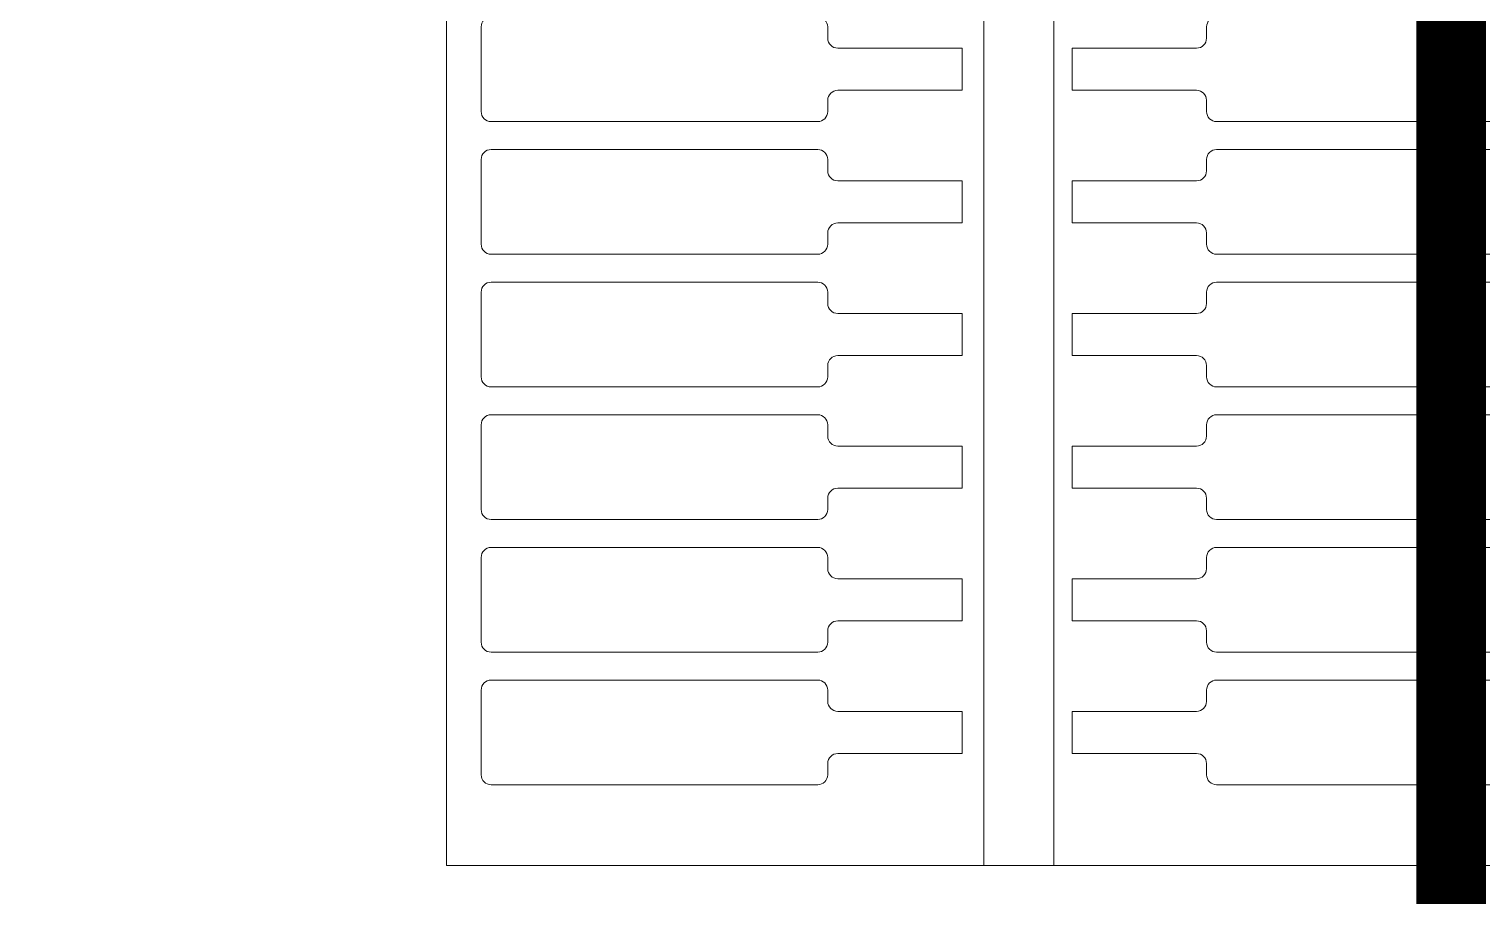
# Model space of a CAD drawing. Header units: millimetres. Extents: x -164867 to 807677, y -316775 to 513985.
# Drawn here: x 286542 to 287583, y 503088 to 503709 of the extents above; entities that cross this region are included whole.
import ezdxf

# ---------------------------------------------------------------- set-up
doc = ezdxf.new("R2010")
doc.units = ezdxf.units.MM
doc.linetypes.add('EVENDASH', pattern=[0.25, 0.125, -0.125])
doc.layers.add('INT_2_Sviesa_SAB_LED JUOSTOS', color=1, linetype='Continuous', lineweight=18)
doc.layers.add('TECHNO', color=7, linetype='Continuous', lineweight=15)
doc.layers.add('layer 1', color=7, linetype='Continuous')

# ---------------------------------------------------------------- blocks, each defined once
blk = doc.blocks.new('Vino stoyka')
at = {"layer": 'layer 1', "color": 7, "lineweight": 20}
for points in [[(0, 0), (820, 0), (820, 1219.9998), (0, 1219.9998), (0, 0)], [(385, 0), (435, 0), (435, 1219.9998), (385, 1219.9998), (385, 0)]]:
    blk.add_lwpolyline(points, close=True, dxfattribs=at)
for points in [[(31.9893, 532.7529), (31.9893, 532.7529), (265.9118, 532.7247), (265.9118, 532.7247), (265.9118, 532.7247), (265.9118, 532.7247), (265.9118, 532.7246), (265.9118, 532.7246), (265.9118, 532.7246), (269.8622, 532.7246), (273.0647, 535.9271), (273.0647, 539.8776), (273.0647, 539.8776), (273.0647, 539.8776), (273.1326, 547.987), (273.1326, 547.987), (273.1326, 547.987), (273.1326, 551.9374), (276.3351, 555.1399), (280.2856, 555.1399), (280.2856, 555.1399), (280.2856, 555.1399), (369.4778, 555.2247), (369.4778, 555.2247), (369.4778, 555.2247), (369.4778, 555.2247), (369.4778, 570.2247), (369.4778, 570.2247), (369.4778, 570.2247), (369.4778, 570.2247), (369.4778, 585.2247), (369.4778, 585.2247), (369.4778, 585.2247), (369.4778, 585.2247), (280.2856, 585.3095), (280.2856, 585.3095), (280.2856, 585.3095), (276.3351, 585.3095), (273.1326, 588.512), (273.1326, 592.4624), (273.1326, 592.4624), (273.1326, 592.4624), (273.0647, 600.5718), (273.0647, 600.5718), (273.0647, 600.5718), (273.0647, 604.5223), (269.8622, 607.7248), (265.9118, 607.7248), (265.9118, 607.7248), (265.9118, 607.7248), (265.9118, 607.7247), (265.9118, 607.7247), (265.9118, 607.7247), (265.9118, 607.7247), (31.9893, 607.6965), (31.9893, 607.6965), (31.9893, 607.6965), (31.9893, 607.6965), (31.9893, 607.7247), (31.9893, 607.7247), (31.9893, 607.7247), (31.9893, 607.7247), (31.9893, 607.7247), (31.9893, 607.7247), (31.9893, 607.7247), (28.0388, 607.7247), (24.8363, 604.5222), (24.8363, 600.5717), (24.8363, 600.5717), (24.8363, 600.5717), (24.8363, 600.5717), (24.8363, 600.5717), (24.8363, 600.5717), (24.8363, 600.5717), (24.8364, 600.5717), (24.8364, 600.5717), (24.8364, 600.5717), (24.8364, 600.5717), (24.7666, 570.2247), (24.7666, 570.2247), (24.7666, 570.2247), (24.7666, 570.2247), (24.8364, 539.8777), (24.8364, 539.8777), (24.8364, 539.8777), (24.8364, 539.8777), (24.8363, 539.8777), (24.8363, 539.8777), (24.8363, 539.8777), (24.8363, 539.8777), (24.8363, 539.8777), (24.8363, 539.8777), (24.8363, 539.8777), (24.8363, 535.9272), (28.0388, 532.7247), (31.9893, 532.7247), (31.9893, 532.7247), (31.9893, 532.7247), (31.9893, 532.7247), (31.9893, 532.7247), (31.9893, 532.7247), (31.9893, 532.7247), (31.9893, 532.7529), (31.9893, 532.7529)], [(785.589, 532.7529), (785.589, 532.7529), (551.6665, 532.7247), (551.6665, 532.7247), (551.6665, 532.7247), (551.6665, 532.7247), (551.6665, 532.7246), (551.6665, 532.7246), (551.6665, 532.7246), (547.7161, 532.7246), (544.5136, 535.9271), (544.5136, 539.8776), (544.5136, 539.8776), (544.5136, 539.8776), (544.4457, 547.987), (544.4457, 547.987), (544.4457, 547.987), (544.4457, 551.9374), (541.2432, 555.1399), (537.2927, 555.1399), (537.2927, 555.1399), (537.2927, 555.1399), (448.1005, 555.2247), (448.1005, 555.2247), (448.1005, 555.2247), (448.1005, 555.2247), (448.1005, 570.2247), (448.1005, 570.2247), (448.1005, 570.2247), (448.1005, 570.2247), (448.1005, 585.2247), (448.1005, 585.2247), (448.1005, 585.2247), (448.1005, 585.2247), (537.2927, 585.3095), (537.2927, 585.3095), (537.2927, 585.3095), (541.2432, 585.3095), (544.4457, 588.512), (544.4457, 592.4624), (544.4457, 592.4624), (544.4457, 592.4624), (544.5136, 600.5718), (544.5136, 600.5718), (544.5136, 600.5718), (544.5136, 604.5223), (547.7161, 607.7248), (551.6665, 607.7248), (551.6665, 607.7248), (551.6665, 607.7248), (551.6665, 607.7247), (551.6665, 607.7247), (551.6665, 607.7247), (551.6665, 607.7247), (785.589, 607.6965), (785.589, 607.6965), (785.589, 607.6965), (785.589, 607.6965), (785.589, 607.7247), (785.589, 607.7247), (785.589, 607.7247), (785.589, 607.7247), (785.589, 607.7247), (785.589, 607.7247), (785.589, 607.7247), (789.5395, 607.7247), (792.742, 604.5222), (792.742, 600.5717), (792.742, 600.5717), (792.742, 600.5717), (792.742, 600.5717), (792.742, 600.5717), (792.742, 600.5717), (792.742, 600.5717), (792.7419, 600.5717), (792.7419, 600.5717), (792.7419, 600.5717), (792.7419, 600.5717), (792.8117, 570.2247), (792.8117, 570.2247), (792.8117, 570.2247), (792.8117, 570.2247), (792.7419, 539.8777), (792.7419, 539.8777), (792.7419, 539.8777), (792.7419, 539.8777), (792.742, 539.8777), (792.742, 539.8777), (792.742, 539.8777), (792.742, 539.8777), (792.742, 539.8777), (792.742, 539.8777), (792.742, 539.8777), (792.742, 535.9272), (789.5395, 532.7247), (785.589, 532.7247), (785.589, 532.7247), (785.589, 532.7247), (785.589, 532.7247), (785.589, 532.7247), (785.589, 532.7247), (785.589, 532.7247), (785.589, 532.7529), (785.589, 532.7529)], [(31.9893, 437.7529), (31.9893, 437.7529), (265.9118, 437.7247), (265.9118, 437.7247), (265.9118, 437.7247), (265.9118, 437.7247), (265.9118, 437.7246), (265.9118, 437.7246), (265.9118, 437.7246), (269.8622, 437.7246), (273.0647, 440.9271), (273.0647, 444.8776), (273.0647, 444.8776), (273.0647, 444.8776), (273.1326, 452.987), (273.1326, 452.987), (273.1326, 452.987), (273.1326, 456.9374), (276.3351, 460.1399), (280.2856, 460.1399), (280.2856, 460.1399), (280.2856, 460.1399), (369.4778, 460.2247), (369.4778, 460.2247), (369.4778, 460.2247), (369.4778, 460.2247), (369.4778, 475.2247), (369.4778, 475.2247), (369.4778, 475.2247), (369.4778, 475.2247), (369.4778, 490.2247), (369.4778, 490.2247), (369.4778, 490.2247), (369.4778, 490.2247), (280.2856, 490.3095), (280.2856, 490.3095), (280.2856, 490.3095), (276.3351, 490.3095), (273.1326, 493.512), (273.1326, 497.4624), (273.1326, 497.4624), (273.1326, 497.4624), (273.0647, 505.5718), (273.0647, 505.5718), (273.0647, 505.5718), (273.0647, 509.5223), (269.8622, 512.7248), (265.9118, 512.7248), (265.9118, 512.7248), (265.9118, 512.7248), (265.9118, 512.7247), (265.9118, 512.7247), (265.9118, 512.7247), (265.9118, 512.7247), (31.9893, 512.6965), (31.9893, 512.6965), (31.9893, 512.6965), (31.9893, 512.6965), (31.9893, 512.7247), (31.9893, 512.7247), (31.9893, 512.7247), (31.9893, 512.7247), (31.9893, 512.7247), (31.9893, 512.7247), (31.9893, 512.7247), (28.0388, 512.7247), (24.8363, 509.5222), (24.8363, 505.5717), (24.8363, 505.5717), (24.8363, 505.5717), (24.8363, 505.5717), (24.8363, 505.5717), (24.8363, 505.5717), (24.8363, 505.5717), (24.8364, 505.5717), (24.8364, 505.5717), (24.8364, 505.5717), (24.8364, 505.5717), (24.7666, 475.2247), (24.7666, 475.2247), (24.7666, 475.2247), (24.7666, 475.2247), (24.8364, 444.8777), (24.8364, 444.8777), (24.8364, 444.8777), (24.8364, 444.8777), (24.8363, 444.8777), (24.8363, 444.8777), (24.8363, 444.8777), (24.8363, 444.8777), (24.8363, 444.8777), (24.8363, 444.8777), (24.8363, 444.8777), (24.8363, 440.9272), (28.0388, 437.7247), (31.9893, 437.7247), (31.9893, 437.7247), (31.9893, 437.7247), (31.9893, 437.7247), (31.9893, 437.7247), (31.9893, 437.7247), (31.9893, 437.7247), (31.9893, 437.7529), (31.9893, 437.7529)], [(785.589, 437.7529), (785.589, 437.7529), (551.6665, 437.7247), (551.6665, 437.7247), (551.6665, 437.7247), (551.6665, 437.7247), (551.6665, 437.7246), (551.6665, 437.7246), (551.6665, 437.7246), (547.7161, 437.7246), (544.5136, 440.9271), (544.5136, 444.8776), (544.5136, 444.8776), (544.5136, 444.8776), (544.4457, 452.987), (544.4457, 452.987), (544.4457, 452.987), (544.4457, 456.9374), (541.2432, 460.1399), (537.2927, 460.1399), (537.2927, 460.1399), (537.2927, 460.1399), (448.1005, 460.2247), (448.1005, 460.2247), (448.1005, 460.2247), (448.1005, 460.2247), (448.1005, 475.2247), (448.1005, 475.2247), (448.1005, 475.2247), (448.1005, 475.2247), (448.1005, 490.2247), (448.1005, 490.2247), (448.1005, 490.2247), (448.1005, 490.2247), (537.2927, 490.3095), (537.2927, 490.3095), (537.2927, 490.3095), (541.2432, 490.3095), (544.4457, 493.512), (544.4457, 497.4624), (544.4457, 497.4624), (544.4457, 497.4624), (544.5136, 505.5718), (544.5136, 505.5718), (544.5136, 505.5718), (544.5136, 509.5223), (547.7161, 512.7248), (551.6665, 512.7248), (551.6665, 512.7248), (551.6665, 512.7248), (551.6665, 512.7247), (551.6665, 512.7247), (551.6665, 512.7247), (551.6665, 512.7247), (785.589, 512.6965), (785.589, 512.6965), (785.589, 512.6965), (785.589, 512.6965), (785.589, 512.7247), (785.589, 512.7247), (785.589, 512.7247), (785.589, 512.7247), (785.589, 512.7247), (785.589, 512.7247), (785.589, 512.7247), (789.5395, 512.7247), (792.742, 509.5222), (792.742, 505.5717), (792.742, 505.5717), (792.742, 505.5717), (792.742, 505.5717), (792.742, 505.5717), (792.742, 505.5717), (792.742, 505.5717), (792.7419, 505.5717), (792.7419, 505.5717), (792.7419, 505.5717), (792.7419, 505.5717), (792.8117, 475.2247), (792.8117, 475.2247), (792.8117, 475.2247), (792.8117, 475.2247), (792.7419, 444.8777), (792.7419, 444.8777), (792.7419, 444.8777), (792.7419, 444.8777), (792.742, 444.8777), (792.742, 444.8777), (792.742, 444.8777), (792.742, 444.8777), (792.742, 444.8777), (792.742, 444.8777), (792.742, 444.8777), (792.742, 440.9272), (789.5395, 437.7247), (785.589, 437.7247), (785.589, 437.7247), (785.589, 437.7247), (785.589, 437.7247), (785.589, 437.7247), (785.589, 437.7247), (785.589, 437.7247), (785.589, 437.7529), (785.589, 437.7529)], [(31.9893, 342.7529), (31.9893, 342.7529), (265.9118, 342.7247), (265.9118, 342.7247), (265.9118, 342.7247), (265.9118, 342.7247), (265.9118, 342.7246), (265.9118, 342.7246), (265.9118, 342.7246), (269.8622, 342.7246), (273.0647, 345.9271), (273.0647, 349.8776), (273.0647, 349.8776), (273.0647, 349.8776), (273.1326, 357.987), (273.1326, 357.987), (273.1326, 357.987), (273.1326, 361.9374), (276.3351, 365.1399), (280.2856, 365.1399), (280.2856, 365.1399), (280.2856, 365.1399), (369.4778, 365.2247), (369.4778, 365.2247), (369.4778, 365.2247), (369.4778, 365.2247), (369.4778, 380.2247), (369.4778, 380.2247), (369.4778, 380.2247), (369.4778, 380.2247), (369.4778, 395.2247), (369.4778, 395.2247), (369.4778, 395.2247), (369.4778, 395.2247), (280.2856, 395.3095), (280.2856, 395.3095), (280.2856, 395.3095), (276.3351, 395.3095), (273.1326, 398.512), (273.1326, 402.4624), (273.1326, 402.4624), (273.1326, 402.4624), (273.0647, 410.5718), (273.0647, 410.5718), (273.0647, 410.5718), (273.0647, 414.5223), (269.8622, 417.7248), (265.9118, 417.7248), (265.9118, 417.7248), (265.9118, 417.7248), (265.9118, 417.7247), (265.9118, 417.7247), (265.9118, 417.7247), (265.9118, 417.7247), (31.9893, 417.6965), (31.9893, 417.6965), (31.9893, 417.6965), (31.9893, 417.6965), (31.9893, 417.7247), (31.9893, 417.7247), (31.9893, 417.7247), (31.9893, 417.7247), (31.9893, 417.7247), (31.9893, 417.7247), (31.9893, 417.7247), (28.0388, 417.7247), (24.8363, 414.5222), (24.8363, 410.5717), (24.8363, 410.5717), (24.8363, 410.5717), (24.8363, 410.5717), (24.8363, 410.5717), (24.8363, 410.5717), (24.8363, 410.5717), (24.8364, 410.5717), (24.8364, 410.5717), (24.8364, 410.5717), (24.8364, 410.5717), (24.7666, 380.2247), (24.7666, 380.2247), (24.7666, 380.2247), (24.7666, 380.2247), (24.8364, 349.8777), (24.8364, 349.8777), (24.8364, 349.8777), (24.8364, 349.8777), (24.8363, 349.8777), (24.8363, 349.8777), (24.8363, 349.8777), (24.8363, 349.8777), (24.8363, 349.8777), (24.8363, 349.8777), (24.8363, 349.8777), (24.8363, 345.9272), (28.0388, 342.7247), (31.9893, 342.7247), (31.9893, 342.7247), (31.9893, 342.7247), (31.9893, 342.7247), (31.9893, 342.7247), (31.9893, 342.7247), (31.9893, 342.7247), (31.9893, 342.7529), (31.9893, 342.7529)], [(785.589, 342.7529), (785.589, 342.7529), (551.6665, 342.7247), (551.6665, 342.7247), (551.6665, 342.7247), (551.6665, 342.7247), (551.6665, 342.7246), (551.6665, 342.7246), (551.6665, 342.7246), (547.7161, 342.7246), (544.5136, 345.9271), (544.5136, 349.8776), (544.5136, 349.8776), (544.5136, 349.8776), (544.4457, 357.987), (544.4457, 357.987), (544.4457, 357.987), (544.4457, 361.9374), (541.2432, 365.1399), (537.2927, 365.1399), (537.2927, 365.1399), (537.2927, 365.1399), (448.1005, 365.2247), (448.1005, 365.2247), (448.1005, 365.2247), (448.1005, 365.2247), (448.1005, 380.2247), (448.1005, 380.2247), (448.1005, 380.2247), (448.1005, 380.2247), (448.1005, 395.2247), (448.1005, 395.2247), (448.1005, 395.2247), (448.1005, 395.2247), (537.2927, 395.3095), (537.2927, 395.3095), (537.2927, 395.3095), (541.2432, 395.3095), (544.4457, 398.512), (544.4457, 402.4624), (544.4457, 402.4624), (544.4457, 402.4624), (544.5136, 410.5718), (544.5136, 410.5718), (544.5136, 410.5718), (544.5136, 414.5223), (547.7161, 417.7248), (551.6665, 417.7248), (551.6665, 417.7248), (551.6665, 417.7248), (551.6665, 417.7247), (551.6665, 417.7247), (551.6665, 417.7247), (551.6665, 417.7247), (785.589, 417.6965), (785.589, 417.6965), (785.589, 417.6965), (785.589, 417.6965), (785.589, 417.7247), (785.589, 417.7247), (785.589, 417.7247), (785.589, 417.7247), (785.589, 417.7247), (785.589, 417.7247), (785.589, 417.7247), (789.5395, 417.7247), (792.742, 414.5222), (792.742, 410.5717), (792.742, 410.5717), (792.742, 410.5717), (792.742, 410.5717), (792.742, 410.5717), (792.742, 410.5717), (792.742, 410.5717), (792.7419, 410.5717), (792.7419, 410.5717), (792.7419, 410.5717), (792.7419, 410.5717), (792.8117, 380.2247), (792.8117, 380.2247), (792.8117, 380.2247), (792.8117, 380.2247), (792.7419, 349.8777), (792.7419, 349.8777), (792.7419, 349.8777), (792.7419, 349.8777), (792.742, 349.8777), (792.742, 349.8777), (792.742, 349.8777), (792.742, 349.8777), (792.742, 349.8777), (792.742, 349.8777), (792.742, 349.8777), (792.742, 345.9272), (789.5395, 342.7247), (785.589, 342.7247), (785.589, 342.7247), (785.589, 342.7247), (785.589, 342.7247), (785.589, 342.7247), (785.589, 342.7247), (785.589, 342.7247), (785.589, 342.7529), (785.589, 342.7529)], [(31.9893, 247.7529), (31.9893, 247.7529), (265.9118, 247.7247), (265.9118, 247.7247), (265.9118, 247.7247), (265.9118, 247.7247), (265.9118, 247.7246), (265.9118, 247.7246), (265.9118, 247.7246), (269.8622, 247.7246), (273.0647, 250.9271), (273.0647, 254.8776), (273.0647, 254.8776), (273.0647, 254.8776), (273.1326, 262.987), (273.1326, 262.987), (273.1326, 262.987), (273.1326, 266.9374), (276.3351, 270.1399), (280.2856, 270.1399), (280.2856, 270.1399), (280.2856, 270.1399), (369.4778, 270.2247), (369.4778, 270.2247), (369.4778, 270.2247), (369.4778, 270.2247), (369.4778, 285.2247), (369.4778, 285.2247), (369.4778, 285.2247), (369.4778, 285.2247), (369.4778, 300.2247), (369.4778, 300.2247), (369.4778, 300.2247), (369.4778, 300.2247), (280.2856, 300.3095), (280.2856, 300.3095), (280.2856, 300.3095), (276.3351, 300.3095), (273.1326, 303.512), (273.1326, 307.4624), (273.1326, 307.4624), (273.1326, 307.4624), (273.0647, 315.5718), (273.0647, 315.5718), (273.0647, 315.5718), (273.0647, 319.5223), (269.8622, 322.7248), (265.9118, 322.7248), (265.9118, 322.7248), (265.9118, 322.7248), (265.9118, 322.7247), (265.9118, 322.7247), (265.9118, 322.7247), (265.9118, 322.7247), (31.9893, 322.6965), (31.9893, 322.6965), (31.9893, 322.6965), (31.9893, 322.6965), (31.9893, 322.7247), (31.9893, 322.7247), (31.9893, 322.7247), (31.9893, 322.7247), (31.9893, 322.7247), (31.9893, 322.7247), (31.9893, 322.7247), (28.0388, 322.7247), (24.8363, 319.5222), (24.8363, 315.5717), (24.8363, 315.5717), (24.8363, 315.5717), (24.8363, 315.5717), (24.8363, 315.5717), (24.8363, 315.5717), (24.8363, 315.5717), (24.8364, 315.5717), (24.8364, 315.5717), (24.8364, 315.5717), (24.8364, 315.5717), (24.7666, 285.2247), (24.7666, 285.2247), (24.7666, 285.2247), (24.7666, 285.2247), (24.8364, 254.8777), (24.8364, 254.8777), (24.8364, 254.8777), (24.8364, 254.8777), (24.8363, 254.8777), (24.8363, 254.8777), (24.8363, 254.8777), (24.8363, 254.8777), (24.8363, 254.8777), (24.8363, 254.8777), (24.8363, 254.8777), (24.8363, 250.9272), (28.0388, 247.7247), (31.9893, 247.7247), (31.9893, 247.7247), (31.9893, 247.7247), (31.9893, 247.7247), (31.9893, 247.7247), (31.9893, 247.7247), (31.9893, 247.7247), (31.9893, 247.7529), (31.9893, 247.7529)], [(785.589, 247.7529), (785.589, 247.7529), (551.6665, 247.7247), (551.6665, 247.7247), (551.6665, 247.7247), (551.6665, 247.7247), (551.6665, 247.7246), (551.6665, 247.7246), (551.6665, 247.7246), (547.7161, 247.7246), (544.5136, 250.9271), (544.5136, 254.8776), (544.5136, 254.8776), (544.5136, 254.8776), (544.4457, 262.987), (544.4457, 262.987), (544.4457, 262.987), (544.4457, 266.9374), (541.2432, 270.1399), (537.2927, 270.1399), (537.2927, 270.1399), (537.2927, 270.1399), (448.1005, 270.2247), (448.1005, 270.2247), (448.1005, 270.2247), (448.1005, 270.2247), (448.1005, 285.2247), (448.1005, 285.2247), (448.1005, 285.2247), (448.1005, 285.2247), (448.1005, 300.2247), (448.1005, 300.2247), (448.1005, 300.2247), (448.1005, 300.2247), (537.2927, 300.3095), (537.2927, 300.3095), (537.2927, 300.3095), (541.2432, 300.3095), (544.4457, 303.512), (544.4457, 307.4624), (544.4457, 307.4624), (544.4457, 307.4624), (544.5136, 315.5718), (544.5136, 315.5718), (544.5136, 315.5718), (544.5136, 319.5223), (547.7161, 322.7248), (551.6665, 322.7248), (551.6665, 322.7248), (551.6665, 322.7248), (551.6665, 322.7247), (551.6665, 322.7247), (551.6665, 322.7247), (551.6665, 322.7247), (785.589, 322.6965), (785.589, 322.6965), (785.589, 322.6965), (785.589, 322.6965), (785.589, 322.7247), (785.589, 322.7247), (785.589, 322.7247), (785.589, 322.7247), (785.589, 322.7247), (785.589, 322.7247), (785.589, 322.7247), (789.5395, 322.7247), (792.742, 319.5222), (792.742, 315.5717), (792.742, 315.5717), (792.742, 315.5717), (792.742, 315.5717), (792.742, 315.5717), (792.742, 315.5717), (792.742, 315.5717), (792.7419, 315.5717), (792.7419, 315.5717), (792.7419, 315.5717), (792.7419, 315.5717), (792.8117, 285.2247), (792.8117, 285.2247), (792.8117, 285.2247), (792.8117, 285.2247), (792.7419, 254.8777), (792.7419, 254.8777), (792.7419, 254.8777), (792.7419, 254.8777), (792.742, 254.8777), (792.742, 254.8777), (792.742, 254.8777), (792.742, 254.8777), (792.742, 254.8777), (792.742, 254.8777), (792.742, 254.8777), (792.742, 250.9272), (789.5395, 247.7247), (785.589, 247.7247), (785.589, 247.7247), (785.589, 247.7247), (785.589, 247.7247), (785.589, 247.7247), (785.589, 247.7247), (785.589, 247.7247), (785.589, 247.7529), (785.589, 247.7529)], [(31.9893, 152.7529), (31.9893, 152.7529), (265.9118, 152.7247), (265.9118, 152.7247), (265.9118, 152.7247), (265.9118, 152.7247), (265.9118, 152.7246), (265.9118, 152.7246), (265.9118, 152.7246), (269.8622, 152.7246), (273.0647, 155.9271), (273.0647, 159.8776), (273.0647, 159.8776), (273.0647, 159.8776), (273.1326, 167.987), (273.1326, 167.987), (273.1326, 167.987), (273.1326, 171.9374), (276.3351, 175.1399), (280.2856, 175.1399), (280.2856, 175.1399), (280.2856, 175.1399), (369.4778, 175.2247), (369.4778, 175.2247), (369.4778, 175.2247), (369.4778, 175.2247), (369.4778, 190.2247), (369.4778, 190.2247), (369.4778, 190.2247), (369.4778, 190.2247), (369.4778, 205.2247), (369.4778, 205.2247), (369.4778, 205.2247), (369.4778, 205.2247), (280.2856, 205.3095), (280.2856, 205.3095), (280.2856, 205.3095), (276.3351, 205.3095), (273.1326, 208.512), (273.1326, 212.4624), (273.1326, 212.4624), (273.1326, 212.4624), (273.0647, 220.5718), (273.0647, 220.5718), (273.0647, 220.5718), (273.0647, 224.5223), (269.8622, 227.7248), (265.9118, 227.7248), (265.9118, 227.7248), (265.9118, 227.7248), (265.9118, 227.7247), (265.9118, 227.7247), (265.9118, 227.7247), (265.9118, 227.7247), (31.9893, 227.6965), (31.9893, 227.6965), (31.9893, 227.6965), (31.9893, 227.6965), (31.9893, 227.7247), (31.9893, 227.7247), (31.9893, 227.7247), (31.9893, 227.7247), (31.9893, 227.7247), (31.9893, 227.7247), (31.9893, 227.7247), (28.0388, 227.7247), (24.8363, 224.5222), (24.8363, 220.5717), (24.8363, 220.5717), (24.8363, 220.5717), (24.8363, 220.5717), (24.8363, 220.5717), (24.8363, 220.5717), (24.8363, 220.5717), (24.8364, 220.5717), (24.8364, 220.5717), (24.8364, 220.5717), (24.8364, 220.5717), (24.7666, 190.2247), (24.7666, 190.2247), (24.7666, 190.2247), (24.7666, 190.2247), (24.8364, 159.8777), (24.8364, 159.8777), (24.8364, 159.8777), (24.8364, 159.8777), (24.8363, 159.8777), (24.8363, 159.8777), (24.8363, 159.8777), (24.8363, 159.8777), (24.8363, 159.8777), (24.8363, 159.8777), (24.8363, 159.8777), (24.8363, 155.9272), (28.0388, 152.7247), (31.9893, 152.7247), (31.9893, 152.7247), (31.9893, 152.7247), (31.9893, 152.7247), (31.9893, 152.7247), (31.9893, 152.7247), (31.9893, 152.7247), (31.9893, 152.7529), (31.9893, 152.7529)], [(785.589, 152.7529), (785.589, 152.7529), (551.6665, 152.7247), (551.6665, 152.7247), (551.6665, 152.7247), (551.6665, 152.7247), (551.6665, 152.7246), (551.6665, 152.7246), (551.6665, 152.7246), (547.7161, 152.7246), (544.5136, 155.9271), (544.5136, 159.8776), (544.5136, 159.8776), (544.5136, 159.8776), (544.4457, 167.987), (544.4457, 167.987), (544.4457, 167.987), (544.4457, 171.9374), (541.2432, 175.1399), (537.2927, 175.1399), (537.2927, 175.1399), (537.2927, 175.1399), (448.1005, 175.2247), (448.1005, 175.2247), (448.1005, 175.2247), (448.1005, 175.2247), (448.1005, 190.2247), (448.1005, 190.2247), (448.1005, 190.2247), (448.1005, 190.2247), (448.1005, 205.2247), (448.1005, 205.2247), (448.1005, 205.2247), (448.1005, 205.2247), (537.2927, 205.3095), (537.2927, 205.3095), (537.2927, 205.3095), (541.2432, 205.3095), (544.4457, 208.512), (544.4457, 212.4624), (544.4457, 212.4624), (544.4457, 212.4624), (544.5136, 220.5718), (544.5136, 220.5718), (544.5136, 220.5718), (544.5136, 224.5223), (547.7161, 227.7248), (551.6665, 227.7248), (551.6665, 227.7248), (551.6665, 227.7248), (551.6665, 227.7247), (551.6665, 227.7247), (551.6665, 227.7247), (551.6665, 227.7247), (785.589, 227.6965), (785.589, 227.6965), (785.589, 227.6965), (785.589, 227.6965), (785.589, 227.7247), (785.589, 227.7247), (785.589, 227.7247), (785.589, 227.7247), (785.589, 227.7247), (785.589, 227.7247), (785.589, 227.7247), (789.5395, 227.7247), (792.742, 224.5222), (792.742, 220.5717), (792.742, 220.5717), (792.742, 220.5717), (792.742, 220.5717), (792.742, 220.5717), (792.742, 220.5717), (792.742, 220.5717), (792.7419, 220.5717), (792.7419, 220.5717), (792.7419, 220.5717), (792.7419, 220.5717), (792.8117, 190.2247), (792.8117, 190.2247), (792.8117, 190.2247), (792.8117, 190.2247), (792.7419, 159.8777), (792.7419, 159.8777), (792.7419, 159.8777), (792.7419, 159.8777), (792.742, 159.8777), (792.742, 159.8777), (792.742, 159.8777), (792.742, 159.8777), (792.742, 159.8777), (792.742, 159.8777), (792.742, 159.8777), (792.742, 155.9272), (789.5395, 152.7247), (785.589, 152.7247), (785.589, 152.7247), (785.589, 152.7247), (785.589, 152.7247), (785.589, 152.7247), (785.589, 152.7247), (785.589, 152.7247), (785.589, 152.7529), (785.589, 152.7529)], [(31.9893, 57.7529), (31.9893, 57.7529), (265.9118, 57.7247), (265.9118, 57.7247), (265.9118, 57.7247), (265.9118, 57.7247), (265.9118, 57.7246), (265.9118, 57.7246), (265.9118, 57.7246), (269.8622, 57.7246), (273.0647, 60.9271), (273.0647, 64.8776), (273.0647, 64.8776), (273.0647, 64.8776), (273.1326, 72.987), (273.1326, 72.987), (273.1326, 72.987), (273.1326, 76.9374), (276.3351, 80.1399), (280.2856, 80.1399), (280.2856, 80.1399), (280.2856, 80.1399), (369.4778, 80.2247), (369.4778, 80.2247), (369.4778, 80.2247), (369.4778, 80.2247), (369.4778, 95.2247), (369.4778, 95.2247), (369.4778, 95.2247), (369.4778, 95.2247), (369.4778, 110.2247), (369.4778, 110.2247), (369.4778, 110.2247), (369.4778, 110.2247), (280.2856, 110.3095), (280.2856, 110.3095), (280.2856, 110.3095), (276.3351, 110.3095), (273.1326, 113.512), (273.1326, 117.4624), (273.1326, 117.4624), (273.1326, 117.4624), (273.0647, 125.5718), (273.0647, 125.5718), (273.0647, 125.5718), (273.0647, 129.5223), (269.8622, 132.7248), (265.9118, 132.7248), (265.9118, 132.7248), (265.9118, 132.7248), (265.9118, 132.7247), (265.9118, 132.7247), (265.9118, 132.7247), (265.9118, 132.7247), (31.9893, 132.6965), (31.9893, 132.6965), (31.9893, 132.6965), (31.9893, 132.6965), (31.9893, 132.7247), (31.9893, 132.7247), (31.9893, 132.7247), (31.9893, 132.7247), (31.9893, 132.7247), (31.9893, 132.7247), (31.9893, 132.7247), (28.0388, 132.7247), (24.8363, 129.5222), (24.8363, 125.5717), (24.8363, 125.5717), (24.8363, 125.5717), (24.8363, 125.5717), (24.8363, 125.5717), (24.8363, 125.5717), (24.8363, 125.5717), (24.8364, 125.5717), (24.8364, 125.5717), (24.8364, 125.5717), (24.8364, 125.5717), (24.7666, 95.2247), (24.7666, 95.2247), (24.7666, 95.2247), (24.7666, 95.2247), (24.8364, 64.8777), (24.8364, 64.8777), (24.8364, 64.8777), (24.8364, 64.8777), (24.8363, 64.8777), (24.8363, 64.8777), (24.8363, 64.8777), (24.8363, 64.8777), (24.8363, 64.8777), (24.8363, 64.8777), (24.8363, 64.8777), (24.8363, 60.9272), (28.0388, 57.7247), (31.9893, 57.7247), (31.9893, 57.7247), (31.9893, 57.7247), (31.9893, 57.7247), (31.9893, 57.7247), (31.9893, 57.7247), (31.9893, 57.7247), (31.9893, 57.7529), (31.9893, 57.7529)], [(785.589, 57.7529), (785.589, 57.7529), (551.6665, 57.7247), (551.6665, 57.7247), (551.6665, 57.7247), (551.6665, 57.7247), (551.6665, 57.7246), (551.6665, 57.7246), (551.6665, 57.7246), (547.7161, 57.7246), (544.5136, 60.9271), (544.5136, 64.8776), (544.5136, 64.8776), (544.5136, 64.8776), (544.4457, 72.987), (544.4457, 72.987), (544.4457, 72.987), (544.4457, 76.9374), (541.2432, 80.1399), (537.2927, 80.1399), (537.2927, 80.1399), (537.2927, 80.1399), (448.1005, 80.2247), (448.1005, 80.2247), (448.1005, 80.2247), (448.1005, 80.2247), (448.1005, 95.2247), (448.1005, 95.2247), (448.1005, 95.2247), (448.1005, 95.2247), (448.1005, 110.2247), (448.1005, 110.2247), (448.1005, 110.2247), (448.1005, 110.2247), (537.2927, 110.3095), (537.2927, 110.3095), (537.2927, 110.3095), (541.2432, 110.3095), (544.4457, 113.512), (544.4457, 117.4624), (544.4457, 117.4624), (544.4457, 117.4624), (544.5136, 125.5718), (544.5136, 125.5718), (544.5136, 125.5718), (544.5136, 129.5223), (547.7161, 132.7248), (551.6665, 132.7248), (551.6665, 132.7248), (551.6665, 132.7248), (551.6665, 132.7247), (551.6665, 132.7247), (551.6665, 132.7247), (551.6665, 132.7247), (785.589, 132.6965), (785.589, 132.6965), (785.589, 132.6965), (785.589, 132.6965), (785.589, 132.7247), (785.589, 132.7247), (785.589, 132.7247), (785.589, 132.7247), (785.589, 132.7247), (785.589, 132.7247), (785.589, 132.7247), (789.5395, 132.7247), (792.742, 129.5222), (792.742, 125.5717), (792.742, 125.5717), (792.742, 125.5717), (792.742, 125.5717), (792.742, 125.5717), (792.742, 125.5717), (792.742, 125.5717), (792.7419, 125.5717), (792.7419, 125.5717), (792.7419, 125.5717), (792.7419, 125.5717), (792.8117, 95.2247), (792.8117, 95.2247), (792.8117, 95.2247), (792.8117, 95.2247), (792.7419, 64.8777), (792.7419, 64.8777), (792.7419, 64.8777), (792.7419, 64.8777), (792.742, 64.8777), (792.742, 64.8777), (792.742, 64.8777), (792.742, 64.8777), (792.742, 64.8777), (792.742, 64.8777), (792.742, 64.8777), (792.742, 60.9272), (789.5395, 57.7247), (785.589, 57.7247), (785.589, 57.7247), (785.589, 57.7247), (785.589, 57.7247), (785.589, 57.7247), (785.589, 57.7247), (785.589, 57.7247), (785.589, 57.7529), (785.589, 57.7529)]]:
    blk.add_open_spline(points, degree=3, knots=[0, 0, 0, 0, 0.037037037, 0.037037037, 0.037037037, 0.037037047, 0.074074074, 0.074074074, 0.074074074, 0.074074084, 0.111111111, 0.111111111, 0.111111111, 0.111111121, 0.148148148, 0.148148148, 0.148148148, 0.148148158, 0.185185185, 0.185185185, 0.185185185, 0.185185195, 0.222222222, 0.222222222, 0.222222222, 0.222222232, 0.259259259, 0.259259259, 0.259259259, 0.259259269, 0.296296296, 0.296296296, 0.296296296, 0.296296306, 0.333333333, 0.333333333, 0.333333333, 0.333333343, 0.37037037, 0.37037037, 0.37037037, 0.37037038, 0.407407407, 0.407407407, 0.407407407, 0.407407417, 0.444444444, 0.444444444, 0.444444444, 0.444444454, 0.481481481, 0.481481481, 0.481481481, 0.481481491, 0.518518519, 0.518518519, 0.518518519, 0.518518529, 0.555555556, 0.555555556, 0.555555556, 0.555555566, 0.592592593, 0.592592593, 0.592592593, 0.592592603, 0.62962963, 0.62962963, 0.62962963, 0.62962964, 0.666666667, 0.666666667, 0.666666667, 0.666666677, 0.703703704, 0.703703704, 0.703703704, 0.703703714, 0.740740741, 0.740740741, 0.740740741, 0.740740751, 0.777777778, 0.777777778, 0.777777778, 0.777777788, 0.814814815, 0.814814815, 0.814814815, 0.814814825, 0.851851852, 0.851851852, 0.851851852, 0.851851862, 0.888888889, 0.888888889, 0.888888889, 0.888888899, 0.925925926, 0.925925926, 0.925925926, 0.925925936, 1, 1, 1, 1], dxfattribs=at)
blk = doc.blocks.new('TECHNOLOGIJA Garmatnaya')
at = {"layer": 'TECHNO', "transparency": 33554687}
blk.add_blockref('Vino stoyka', (39802.8, 45147.5), dxfattribs=at)
blk = doc.blocks.new('LED Garmatnaya')
at = {"layer": 'INT_2_Sviesa_SAB_LED JUOSTOS', "linetype": 'EVENDASH', "ltscale": 400, "transparency": 33554687, "const_width": 50}
blk.add_lwpolyline([(40522.5, 42767.5), (40522.5, 48827.5), (7012.5, 48827.5), (7012.5, 2167.5), (42172.5, 2167.5), (42172.5, 6335)], dxfattribs=at)

msp = doc.modelspace()

# ---------------------------------------------------------------- block references
at = {"layer": 'TECHNO', "transparency": 33554687}
msp.add_blockref('TECHNOLOGIJA Garmatnaya', (247038.21, 457962.73), dxfattribs=at)

# ---------------------------------------------------------------- next in the draw order: block references
at = {"layer": 'INT_2_Sviesa_SAB_LED JUOSTOS', "transparency": 33554687}
msp.add_blockref('LED Garmatnaya', (247038.21, 457962.73), dxfattribs=at)

doc.saveas('drawing.dxf')
